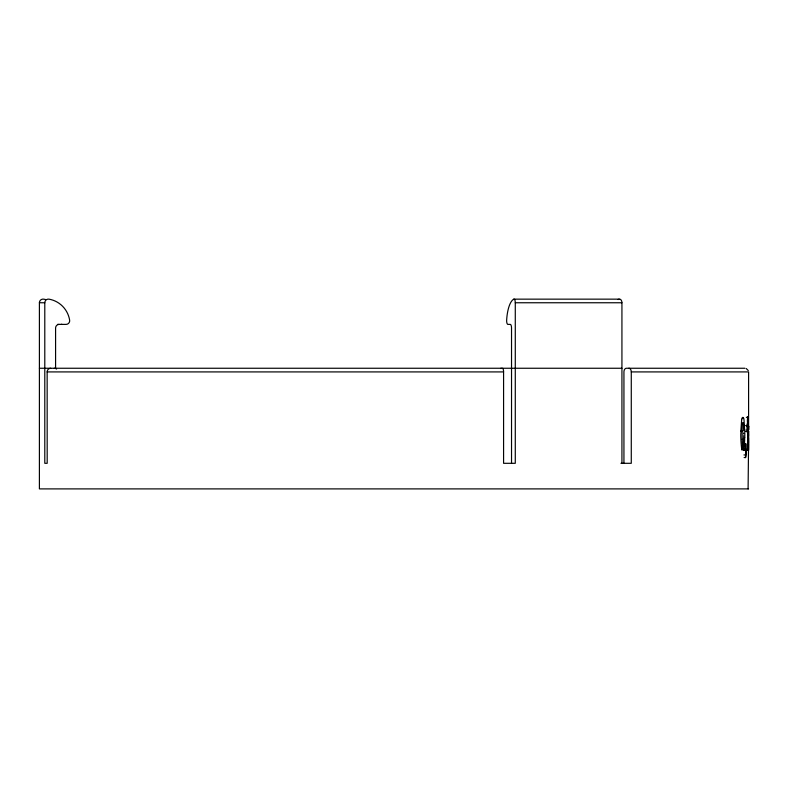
<?xml version="1.0" encoding="UTF-8"?>
<svg xmlns="http://www.w3.org/2000/svg" width="788" height="788" viewBox="0 0 788 788"><rect width="100%" height="100%" fill="white"/><g stroke="black" fill="none" stroke-linecap="round" stroke-linejoin="round"><path stroke-width="1.18" d="M628.824 368.252A3.654 2.443 90 0 1 631.277 371.916L631.277 463.305L620.944 463.305M748.433 449.544L748.433 441.428M748.57 443.427L748.098 488.895M748.58 442.748L748.57 433.43M748.59 427.884L748.6 371.916L631.277 371.916M743.596 435.695L743.596 436.394M748.58 432.464L748.58 434.887A40.877 0.502 -90 0 0 748.57 436.276M748.6 431.203L748.58 432.011M748.59 432.701L748.58 431.253M742.158 430.997L742.178 439.241M747.201 429.726L748.58 429.726L748.59 428.209M744.621 437.596C744.936 443.201 742.759 461.226 743.517 441.487A32.761 5.506 90 0 0 743.616 437.439M740.858 431.026L741.656 419.777M748.206 430.938L748.433 435.991M747.063 425.027L746.925 431.312L745.556 431.312M744.138 457.532L745.497 457.532L745.793 450.224L744.039 450.224M742.158 418.044L742.897 417.325L743.586 418.054M511.53 463.305L511.53 328.044A3.654 1.251 -90 0 0 510.279 324.39L507.886 324.39A3.654 1.251 -90 0 1 506.654 320.125A25.59 8.757 -90 0 1 513.825 299.154L619.191 299.154A3.654 2.354 90 0 1 621.929 302.759L621.929 463.305M748.6 488.895L39.4 488.895L39.4 302.759L44.788 302.759A3.654 3.595 90 0 1 48.984 299.154A25.59 25.196 90 0 1 69.639 320.125A3.654 3.595 90 0 1 66.084 324.39L57.524 324.39M513.825 299.154A3.654 1.251 -90 0 1 515.283 302.759L621.929 302.759M39.4 368.252L621.929 368.252M744.946 368.252L626.381 368.252A3.654 2.443 90 0 0 623.938 371.916L623.938 463.305M44.788 302.759L44.788 463.305L47.191 463.305L47.152 371.916L503.581 371.916L503.581 463.305L515.283 463.305L515.283 302.759M746.335 417.325L748.029 417.325L748.029 450.224M745.556 425.619L746.925 425.619M746.935 426.554L748.58 426.485L748.58 429.726M744.039 443.94L746.187 443.94L746.187 448.431L744.827 448.431M746.256 450.224L748.58 450.224L748.57 437.724M743.97 454.942L745.33 454.942M746.226 368.518L748.285 370.567M748.206 425.963L748.452 429.726L748.58 425.953L748.6 426.594M743.38 424.22L743.251 423.264A3.152 0.571 -89.7 0 0 742.394 424.043L742.197 428.002A38.484 7.309 -90 0 0 742.099 430.987M744.611 429.716L744.01 419.797A8.382 1.428 -89.3 0 0 743.577 418.113M743.596 432.917L743.596 433.952M748.462 426.485L748.462 450.224M747.625 426.554L747.625 450.224M745.399 443.94L745.399 450.224M55.584 368.252L55.584 328.044A3.654 3.595 90 0 1 59.189 324.39M748.413 436.05A29.649 0.906 -90 0 1 748.413 438.453M747.851 428.219A21.857 2.522 86.8 0 1 746.985 432.07M747.566 416.704A11.958 0.896 89.9 0 1 747.349 421.462M747.438 422.595A20.498 2.236 88 0 1 747.073 425.185M744.768 429.608A45.349 6.846 90 0 1 744.778 437.675M741.666 419.856A8.304 1.517 -89 0 1 742.168 418.103M740.917 431.046A44.886 9.456 -90 0 0 740.907 432.957C740.198 435.429 742.257 461.069 742.493 444.708A10.303 1.881 89.9 0 1 742.257 439.271M743.508 423.983A18.429 3.211 -89.9 0 1 743.645 430.849M746.157 454.538A8.579 1.212 88.4 0 1 745.497 457.661M746.216 449.14A12.588 1.537 89.9 0 1 746.128 454.292M502.449 368.252A3.654 1.133 -90 0 1 503.581 371.906M500.902 368.518A3.654 1.133 90 0 1 501.316 368.252A3.654 1.133 -90 0 0 501.01 368.4M47.152 371.916A3.654 3.576 90 0 1 50.718 368.252M54.303 368.252A3.654 3.576 90 0 1 56.559 369.07M39.4 302.759A3.654 3.654 0 0 1 43.665 299.154A25.59 25.59 0 0 1 45.596 299.558M61.848 324.292A3.654 3.654 0 0 1 61.031 324.39M618.009 299.538A25.59 16.45 90 0 1 619.191 299.154"/></g></svg>
